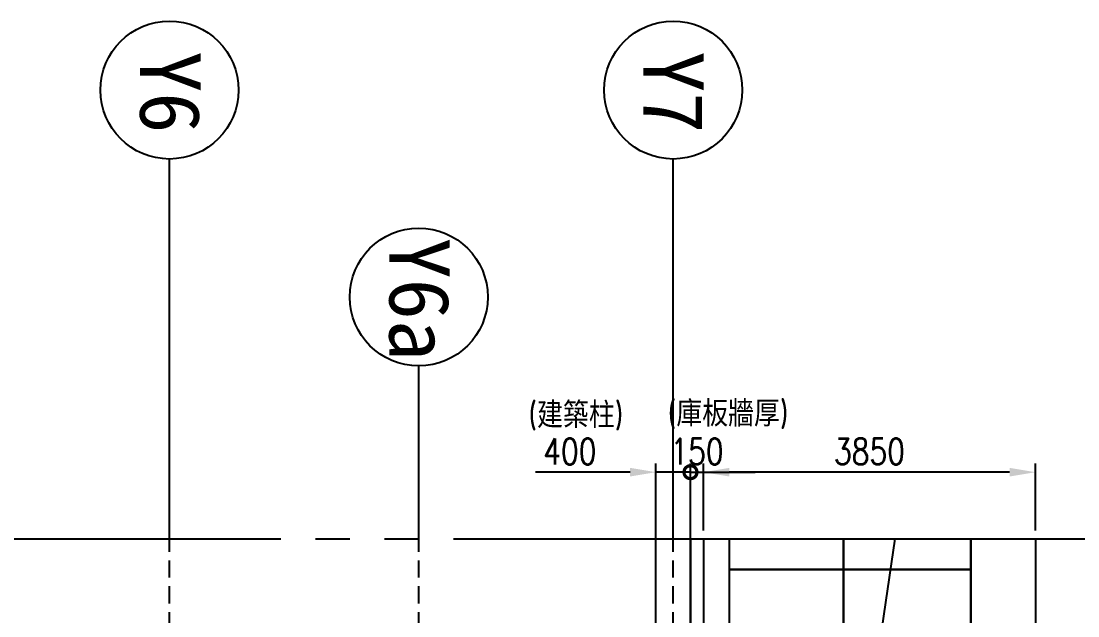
# Model space of a CAD drawing. Extents: x 0 to 210250, y -124674 to 148500.
# Drawn here: x 173217 to 185468, y -26204 to -19304 of the extents above; entities that cross this region are included whole.
import ezdxf
from ezdxf.enums import TextEntityAlignment as Align

# ---------------------------------------------------------------- set-up
doc = ezdxf.new("R2010")
doc.units = 0
doc.header["$LTSCALE"] = 400
doc.header["$PDSIZE"] = 2
for name, pattern in [('CEN', [17, 15, -1, 0, -1]), ('CENTER', [23, 20, -1, 1, -1]), ('HIDDENX2', [0.75, 0.5, -0.25]), ('PHANTOM', [25, 20, -1, 1, -1, 1, -1])]:
    doc.linetypes.add(name, pattern=pattern)
doc.layers.get('0').update_dxf_attribs({"linetype": 'CONTINUOUS'})
doc.layers.get('DEFPOINTS').update_dxf_attribs({"linetype": 'CONTINUOUS'})
for name, color, linetype in [('C1', 1, 'CONTINUOUS'), ('CENTER', 6, 'CEN'), ('DIM', 2, 'CONTINUOUS'), ('GZ_4', 4, 'CENTER'), ('PHANTOM', 3, 'PHANTOM'), ('WALL', 2, 'CONTINUOUS')]:
    doc.layers.add(name, color=color, linetype=linetype)
doc.styles.add('LSP', font='SimSun.ttf')
doc.styles.add('ROMANS', font='romans.shx', dxfattribs={"width": 0.8})
doc.styles.get("Standard").update_dxf_attribs({"font": 'ISOCP.SHX', "bigfont": 'CHINESET.SHX'})
doc.dimstyles.new('AM_ISO', dxfattribs={"dimscale": 300, "dimtxt": 3.5, "dimasz": 3.5, "dimexe": 1, "dimexo": 1, "dimgap": 1.5, "dimtad": 1, "dimdsep": 46, "dimtxsty": 'Standard', "dimcen": 0, "dimclrd": 256, "dimclre": 256, "dimclrt": 256, "dimadec": 0, "dimazin": 2, "dimtp": 0.1, "dimtm": 0.1, "dimtfac": 0.71, "dimtmove": 0, "dimatfit": 3, "dimfxl": 0, "dimlwd": -1, "dimlwe": -1, "dimarcsym": 0})

# ---------------------------------------------------------------- blocks, each defined once
blk = doc.blocks.new('*D468')
at = {"layer": 'DEFPOINTS', "color": 0, "transparency": 16777216}
for p in [(181127, -24537), (181127, -25312), (184977, -25312)]:
    blk.add_point(p, dxfattribs=at)
at = {"layer": 'DIM', "linetype": 'ByBlock', "transparency": 16777216}
for p, q in [((181127, -25212), (181127, -24437)), ((184977, -25212), (184977, -24437)), ((184677, -24537), (181427, -24537))]:
    blk.add_line(p, q, dxfattribs=at)
at = {"layer": 'DIM', "transparency": 16777216}
for points in [[(181427, -24487), (181427, -24587), (181127, -24537)], [(184677, -24487), (184677, -24587), (184977, -24537)]]:
    blk.add_solid(points, dxfattribs=at)
at = {"layer": 'DIM', "transparency": 16777216, "insert": (183052, -24297), "char_height": 300, "attachment_point": 5, "style": 'ROMANS'}
blk.add_mtext('3850', dxfattribs=at)
blk = doc.blocks.new('_DotSmall')
at = {"color": 0, "linetype": 'ByBlock', "const_width": 0.5}
blk.add_lwpolyline([(-0.0625, 0, 1), (0.0625, 0, 1)], format="xyb", close=True, dxfattribs=at)
blk = doc.blocks.new('*D469')
at = {"layer": 'DEFPOINTS', "color": 0, "transparency": 16777216}
for p in [(180977, -24537), (180577, -28410), (180977, -28410)]:
    blk.add_point(p, dxfattribs=at)
at = {"layer": 'DIM', "linetype": 'ByBlock', "transparency": 16777216}
for p, q in [((180577, -28310), (180577, -24437)), ((180977, -28310), (180977, -24437)), ((180277, -24537), (179180, -24537)), ((180977, -24537), (180577, -24537)), ((180977, -24537), (181577, -24537))]:
    blk.add_line(p, q, dxfattribs=at)
at = {"layer": 'DIM', "transparency": 16777216}
blk.add_solid([(180277, -24487), (180277, -24587), (180577, -24537)], dxfattribs=at)
at = {"layer": 'DIM', "transparency": 16777216, "xscale": 300, "yscale": 300, "zscale": 300, "rotation": 180}
blk.add_blockref('_DotSmall', (180977, -24537), dxfattribs=at)
at = {"layer": 'DIM', "transparency": 16777216, "insert": (179578, -24297), "char_height": 300, "attachment_point": 5, "style": 'ROMANS'}
blk.add_mtext('400', dxfattribs=at)
blk = doc.blocks.new('*D470')
at = {"layer": 'DEFPOINTS', "color": 0, "transparency": 16777216}
for p in [(181127, -24537), (180977, -25312), (181127, -25312)]:
    blk.add_point(p, dxfattribs=at)
at = {"layer": 'DIM', "linetype": 'ByBlock', "transparency": 16777216}
for p, q in [((180977, -25212), (180977, -24437)), ((181127, -25212), (181127, -24437)), ((180977, -24537), (180677, -24537)), ((180977, -24537), (181127, -24537)), ((181427, -24537), (181727, -24537))]:
    blk.add_line(p, q, dxfattribs=at)
at = {"layer": 'DIM', "transparency": 16777216}
blk.add_solid([(181427, -24487), (181427, -24587), (181127, -24537)], dxfattribs=at)
at = {"layer": 'DIM', "transparency": 16777216, "xscale": 300, "yscale": 300, "zscale": 300}
blk.add_blockref('_DotSmall', (180977, -24537), dxfattribs=at)
at = {"layer": 'DIM', "transparency": 16777216, "insert": (181052, -24297), "char_height": 300, "attachment_point": 5, "style": 'ROMANS'}
blk.add_mtext('150', dxfattribs=at)

msp = doc.modelspace()

# ---------------------------------------------------------------- linework, layer by layer
for points in [[(181426.643, -25312.121), (181426.643, -25664.959), (182751.643, -25664.959), (182751.643, -25312.121)], [(182751.643, -25312.121), (182751.643, -25664.959), (184226.643, -25664.959), (184226.643, -25312.121)]]:
    msp.add_lwpolyline(points)
at = {"color": 0}
msp.add_lwpolyline([(184226.643, -25312.121), (184226.643, -40019.959), (185726.643, -40019.959), (185726.643, -25312.121)], dxfattribs=at)
for points in [[(182751.643, -27014.959), (182751.643, -25664.959), (181426.643, -25664.959), (181426.643, -27014.959)], [(184226.643, -27014.959), (184226.643, -25664.959), (182751.643, -25664.959), (182751.643, -27014.959)]]:
    msp.add_lwpolyline(points, close=True)
at = {"layer": 'C1'}
for centre in [(174936.643, -20103.524), (180776.643, -20103.524), (177826.643, -22504.616)]:
    msp.add_circle(centre, 800, dxfattribs=at)
at = {"layer": 'CENTER', "linetype": 'HIDDENX2'}
for p, q in [((174936.643, -47059.959), (174936.643, -25312.121)), ((177826.643, -47059.959), (177826.643, -25312.121)), ((180776.643, -47059.959), (180776.643, -25312.121))]:
    msp.add_line(p, q, dxfattribs=at)
at = {"layer": 'DEFPOINTS', "color": 3, "linetype": 'Continuous'}
msp.add_line((183344.335, -25312.121), (181126.643, -40609.959), dxfattribs=at)
at = {"layer": 'DIM'}
for p, q in [((174936.643, -25425.03), (174936.643, -20903.524)), ((180776.643, -25425.03), (180776.643, -20903.524)), ((177826.643, -25425.03), (177826.643, -23304.616))]:
    msp.add_line(p, q, dxfattribs=at)
at = {"layer": 'GZ_4'}
msp.add_line((184976.643, -25312.121), (184976.643, -40019.959), dxfattribs=at)
at = {"layer": 'PHANTOM'}
msp.add_line((168229.091, -25312.121), (199074.13, -25312.121), dxfattribs=at)
at = {"layer": 'WALL', "linetype": 'Continuous'}
for p, q in [((180976.643, -25312.121), (180976.643, -36284.959)), ((181126.643, -25312.121), (181126.643, -36284.959))]:
    msp.add_line(p, q, dxfattribs=at)

# ---------------------------------------------------------------- texts
at = {"layer": 'C1', "style": 'LSP', "width": 1}
for s, p in [('Y6', (174940.597, -20129.354)), ('Y7', (180780.597, -20129.354)), ('Y6a', (177830.597, -22530.354))]:
    msp.add_text(s, height=700, rotation=270, dxfattribs=at).set_placement(p, align=Align.MIDDLE)
at = {"layer": 'DIM', "char_height": 300, "attachment_point": 1}
for s, insert in [('(建築柱)', (179097.863, -23724.589)), ('(庫板牆厚)', (180712.044, -23707.728))]:
    msp.add_mtext_dynamic_manual_height_columns(s, width=11948.10817, gutter_width=4500, heights=[0], dxfattribs=dict(at, insert=insert))

# ---------------------------------------------------------------- dimensions: what is measured, and where the dimension line sits
at = {"layer": 'DIM'}
for base, p1, p2, override, picture, middle in [((180976.643, -24537.067), (180576.643, -28409.959), (180976.643, -28409.959), {"dimscale": 100, "dimtxt": 3, "dimasz": 3, "dimgap": 0.9, "dimtxsty": 'ROMANS', "dimblk2": 'DotSmall', "dimsah": 1, "dimfxl": 10}, '*D469', (179578.072, -24537.067)), ((181126.643, -24537.067), (180976.643, -25312.121), (181126.643, -25312.121), {"dimscale": 100, "dimtxt": 3, "dimasz": 3, "dimgap": 0.9, "dimtxsty": 'ROMANS', "dimblk1": 'DotSmall', "dimsah": 1, "dimfxl": 10}, '*D470', (181051.643, -24537.067))]:
    dim = msp.add_linear_dim(base=base, p1=p1, p2=p2, dimstyle='AM_ISO', override=override, dxfattribs=at)
    dim.commit()
    dim.dimension.update_dxf_attribs({"geometry": picture, "text_midpoint": middle, "dimtype": 160})
dim = msp.add_linear_dim(base=(181126.643, -24537.067), p1=(184976.643, -25312.121), p2=(181126.643, -25312.121), dimstyle='AM_ISO', override={"dimscale": 100, "dimtxt": 3, "dimasz": 3, "dimgap": 0.9, "dimtxsty": 'ROMANS', "dimfxl": 10}, dxfattribs=at)
dim.commit()
dim.dimension.update_dxf_attribs({"geometry": '*D468', "text_midpoint": (183051.643, -24297.067)})

doc.saveas('drawing.dxf')
